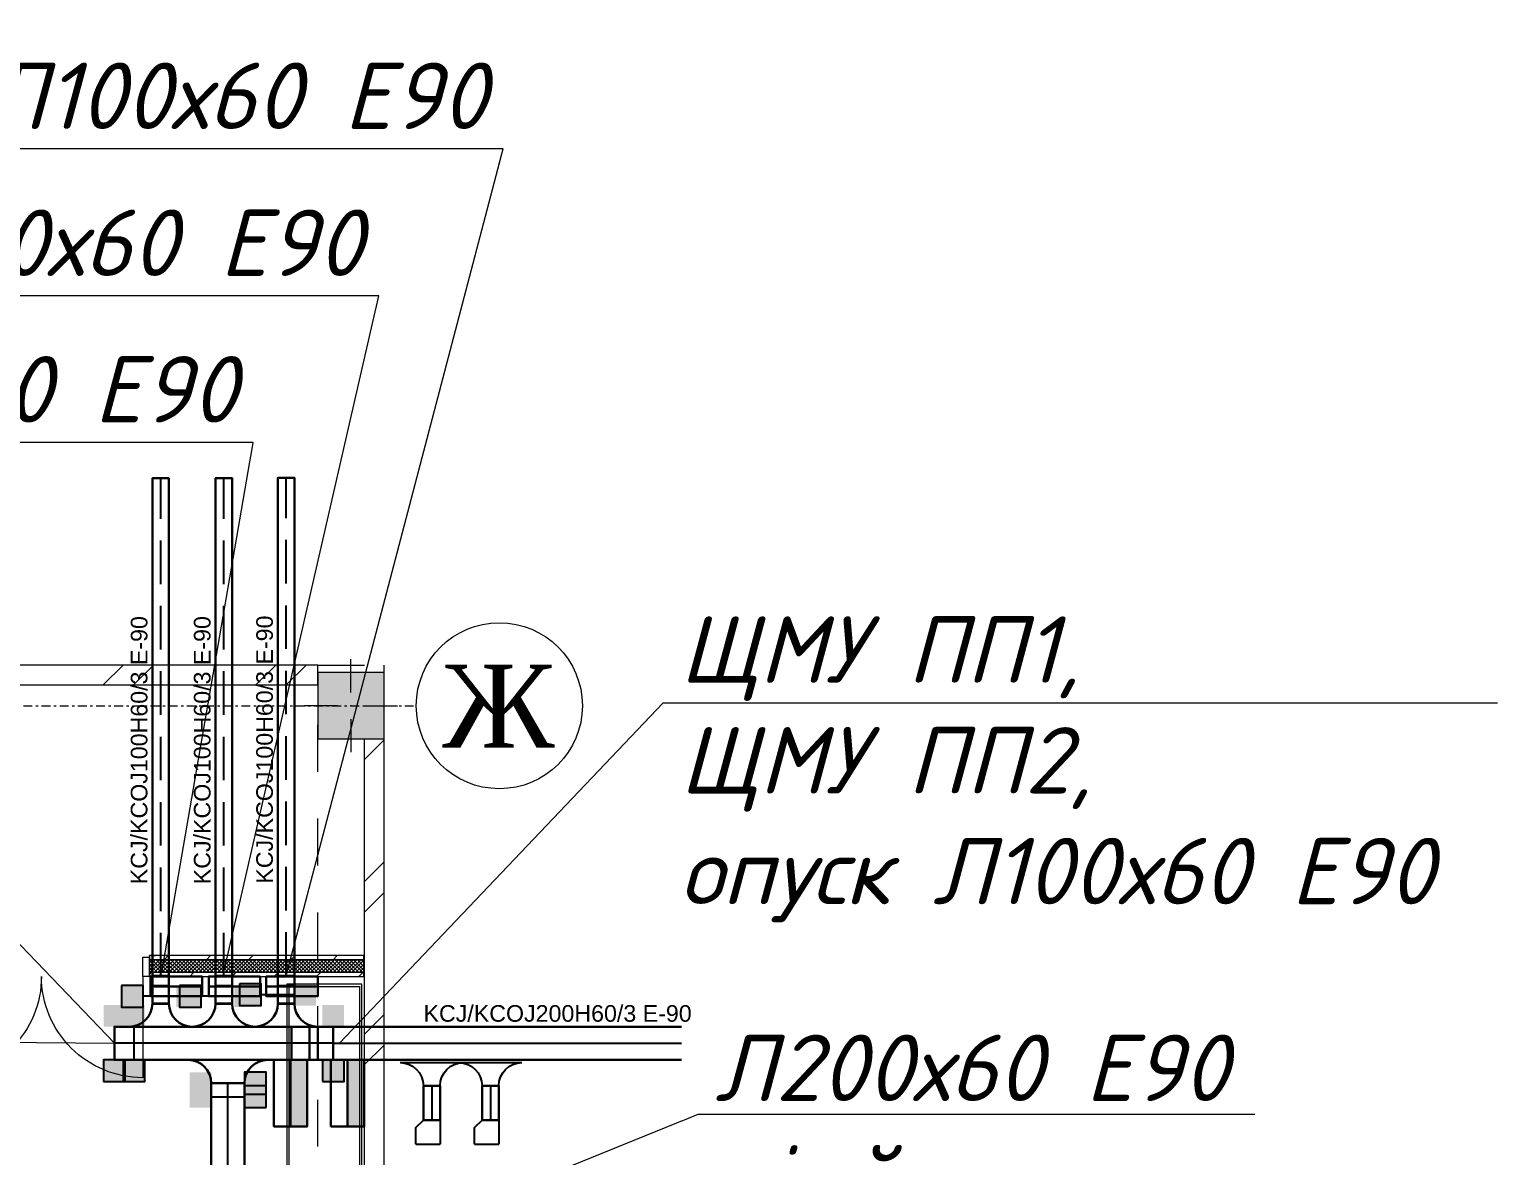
# Model space of a CAD drawing. Extents: x 221643 to 289394, y 86804 to 109436.
# Drawn here: x 258370 to 259254, y 105357 to 106035 of the extents above; entities that cross this region are included whole.
import ezdxf
from ezdxf import colors
from ezdxf.entities.mleader import LeaderData, LeaderLine
from ezdxf.math import Vec2, Vec3

# ---------------------------------------------------------------- set-up
doc = ezdxf.new("R2010")
doc.units = 0
for name, pattern in [('DASHED2', [0.375, 0.25, -0.125]), ('Штриховая', [564.444447, 282.222223, -282.222223]), ('Штрихштриховая', [1093.611073, 529.166651, -211.666656, 141.111112, -211.666656])]:
    doc.linetypes.add(name, pattern=pattern)
for name, color, linetype in [('!ПС_кабель', 1, 'Continuous'), ('BAKS_opis', 7, 'Continuous'), ('АР-Осі', 7, 'Continuous'), ('колоны', 7, 'Continuous'), ('перегородки', 7, 'Continuous')]:
    doc.layers.add(name, color=color, linetype=linetype)
for name, color, linetype, lineweight in [('E_Лотки_аварійні', 1, 'Continuous', 30), ('E_Позначення', 7, 'Continuous', 15), ('E_Розп. мережі', 5, 'Continuous', 30)]:
    doc.layers.add(name, color=color, linetype=linetype, lineweight=lineweight)
doc.layers.add('E_Лотки_опори_опуски', color=2, linetype='Continuous', plot=False)
doc.styles.add('ROMANS', font='ROMANS')
doc.styles.get("Standard").update_dxf_attribs({"font": 'arial.ttf'})
doc.styles.add('ГОСТ 2.304', font='isocpeui.ttf')
doc.styles.add('розмеры', font='times.ttf', dxfattribs={"height": 250})

# ---------------------------------------------------------------- blocks, each defined once
blk = doc.blocks.new('+9450')
at = {"layer": 'колоны', "linetype": 'Continuous', "lineweight": 0}
blk.add_hatch(color=7, dxfattribs=at).paths.add_polyline_path([(6700, 8300), (7100, 8300), (7100, 8700), (6700, 8700)])
at = {"color": 253, "linetype": 'Штриховая', "lineweight": 18}
for p, q in [((6700, 200), (6700, 8745)), ((6700, 8745), (7100, 8745)), ((7100, 8700), (7100, 8745))]:
    blk.add_line(p, q, dxfattribs=at)
at = {"color": 7, "linetype": 'Continuous', "lineweight": 20}
for p, q in [((6951.8, 6823.6), (6514, 6823.6)), ((6514, 6823.6), (6514, 3742.2)), ((6527.8, 3758.2), (6527.8, 6808.4)), ((6527.8, 6808.4), (6951.8, 6808.4)), ((6964.9, 6823.6), (6951.8, 6823.6)), ((6951.8, 6808.4), (6951.8, 3758.2)), ((6964.9, 3742.2), (6964.9, 6823.6))]:
    blk.add_line(p, q, dxfattribs=at)
at = {"layer": 'АР-Осі', "color": 7, "linetype": 'Штрихштриховая', "lineweight": 18, "ltscale": 0.1}
blk.add_line((-4039.3, 8500), (7293.7, 8500), dxfattribs=at)
at = {"layer": 'АР-Осі', "color": 7, "linetype": 'Continuous', "lineweight": 18}
blk.add_circle((7793.7, 8500), 500, dxfattribs=at)
at = {"layer": 'колоны', "color": 7, "linetype": 'Continuous', "lineweight": 18}
for p, q in [((6900, 8580), (6900, 8780)), ((7100, 8700), (6700, 8700)), ((6700, 8700), (6700, 8300)), ((7100, 8300), (7100, 8700)), ((6820, 8500), (6620, 8500)), ((6980, 8500), (7180, 8500)), ((6900, 8420), (6900, 8220)), ((6700, 8300), (7100, 8300))]:
    blk.add_line(p, q, dxfattribs=at)
blk.add_point((6900, 8500), dxfattribs=at)
at = {"layer": 'перегородки', "color": 7, "linetype": 'Continuous', "lineweight": 20}
for p, q in [((6700, 8745), (3386.4, 8745)), ((6700, 8625), (6700, 8745)), ((3386.4, 8625), (6700, 8625)), ((7100, -25), (7100, 8450)), ((6980, 8300), (6980, 200)), ((5686.8, 6994.8), (5723.8, 6994.8)), ((5686.8, 6984.8), (5686.8, 6994.8)), ((6978.3, 6994.8), (5686.8, 6994.8)), ((5686.8, 6984.8), (5686.8, 6994.8)), ((5686.8, 6984.8), (5686.8, 6994.8)), ((5686.8, 6994.8), (5723.8, 6994.8)), ((5686.8, 6994.8), (5723.8, 6994.8)), ((5686.8, 6969.8), (5686.8, 6984.8)), ((5686.8, 6969.8), (5686.8, 6984.8)), ((5686.8, 6969.8), (5686.8, 6984.8)), ((6978.3, 6869.8), (6978.3, 6994.8)), ((5686.8, 6894.8), (5686.8, 6969.8)), ((5686.8, 6894.8), (5686.8, 6969.8)), ((5686.8, 6894.8), (5686.8, 6969.8)), ((5646.8, 6869.8), (5646.8, 6259.8)), ((5686.8, 6869.8), (5686.8, 6894.8)), ((5686.8, 6869.8), (5686.8, 6894.8)), ((5686.8, 6869.8), (5686.8, 6894.8)), ((5686.8, 6869.8), (5723.8, 6869.8)), ((5686.8, 6869.8), (6978.3, 6869.8)), ((5686.8, 6869.8), (5723.8, 6869.8)), ((5686.8, 6869.8), (5723.8, 6869.8))]:
    blk.add_line(p, q, dxfattribs=at)
at = {"layer": 'перегородки', "color": 7, "linetype": 'Continuous', "lineweight": 18}
for p, q in [((5407.8, 8625), (5527.8, 8745)), ((5591.7, 8625), (5711.7, 8745)), ((6327.1, 8625), (6447.1, 8745)), ((6510.9, 8625), (6630.9, 8745)), ((6980, 8174.8), (7100, 8294.8)), ((6980, 7439.5), (7100, 7559.5)), ((6980, 7255.6), (7100, 7375.6)), ((5646.8, 6869.8), (5646.8, 6984.8)), ((5646.8, 6984.8), (5686.8, 6984.8)), ((5686.8, 6984.8), (5686.8, 6869.8)), ((5775, 6969.8), (5800, 6994.8)), ((6029.5, 6969.8), (6054.5, 6994.8)), ((6284.1, 6969.8), (6309.1, 6994.8)), ((6538.6, 6969.8), (6563.6, 6994.8)), ((6793.2, 6969.8), (6818.2, 6994.8)), ((5686.8, 6954.8), (5701.8, 6969.8)), ((5686.8, 6932.4), (5724.2, 6969.8)), ((5686.8, 6909.9), (5746.7, 6969.8)), ((6978.3, 6969.8), (5686.8, 6969.8)), ((5756.7, 6894.8), (5686.8, 6964.7)), ((5734.2, 6894.8), (5686.8, 6942.3)), ((5711.8, 6894.8), (5686.8, 6919.8)), ((5689.3, 6894.8), (5686.8, 6897.4)), ((5694.1, 6894.8), (5769.1, 6969.8)), ((5779.2, 6894.8), (5704.2, 6969.8)), ((5716.6, 6894.8), (5791.6, 6969.8)), ((5801.6, 6894.8), (5726.6, 6969.8)), ((5739, 6894.8), (5814, 6969.8)), ((5824.1, 6894.8), (5749.1, 6969.8)), ((5761.5, 6894.8), (5836.5, 6969.8)), ((5846.5, 6894.8), (5771.5, 6969.8)), ((5783.9, 6894.8), (5858.9, 6969.8)), ((5869, 6894.8), (5794, 6969.8)), ((5806.4, 6894.8), (5881.4, 6969.8)), ((5891.4, 6894.8), (5816.4, 6969.8)), ((5828.9, 6894.8), (5903.9, 6969.8)), ((5913.9, 6894.8), (5838.9, 6969.8)), ((5851.3, 6894.8), (5926.3, 6969.8)), ((5936.3, 6894.8), (5861.3, 6969.8)), ((5873.8, 6894.8), (5948.8, 6969.8)), ((5958.8, 6894.8), (5883.8, 6969.8)), ((5896.2, 6894.8), (5971.2, 6969.8)), ((5981.2, 6894.8), (5906.2, 6969.8)), ((5918.7, 6894.8), (5993.7, 6969.8)), ((6003.7, 6894.8), (5928.7, 6969.8)), ((5941.1, 6894.8), (6016.1, 6969.8)), ((6026.1, 6894.8), (5951.1, 6969.8)), ((5963.6, 6894.8), (6038.6, 6969.8)), ((6048.6, 6894.8), (5973.6, 6969.8)), ((5986, 6894.8), (6061, 6969.8)), ((6071, 6894.8), (5996, 6969.8)), ((6008.5, 6894.8), (6083.5, 6969.8)), ((6093.5, 6894.8), (6018.5, 6969.8)), ((6030.9, 6894.8), (6105.9, 6969.8)), ((6115.9, 6894.8), (6040.9, 6969.8)), ((6053.4, 6894.8), (6128.4, 6969.8)), ((6138.4, 6894.8), (6063.4, 6969.8)), ((6075.8, 6894.8), (6150.8, 6969.8)), ((6160.8, 6894.8), (6085.8, 6969.8)), ((6098.3, 6894.8), (6173.3, 6969.8)), ((6183.3, 6894.8), (6108.3, 6969.8)), ((6120.7, 6894.8), (6195.7, 6969.8)), ((6205.7, 6894.8), (6130.7, 6969.8)), ((6143.2, 6894.8), (6218.2, 6969.8)), ((6228.2, 6894.8), (6153.2, 6969.8)), ((6165.6, 6894.8), (6240.6, 6969.8)), ((6250.6, 6894.8), (6175.6, 6969.8)), ((6188.1, 6894.8), (6263.1, 6969.8)), ((6273.1, 6894.8), (6198.1, 6969.8)), ((6210.5, 6894.8), (6285.5, 6969.8)), ((6295.5, 6894.8), (6220.5, 6969.8)), ((6233, 6894.8), (6308, 6969.8)), ((6318, 6894.8), (6243, 6969.8)), ((6255.4, 6894.8), (6330.4, 6969.8)), ((6340.4, 6894.8), (6265.4, 6969.8)), ((6277.9, 6894.8), (6352.9, 6969.8)), ((6362.9, 6894.8), (6287.9, 6969.8)), ((6300.3, 6894.8), (6375.3, 6969.8)), ((6385.3, 6894.8), (6310.3, 6969.8)), ((6322.8, 6894.8), (6397.8, 6969.8)), ((6407.8, 6894.8), (6332.8, 6969.8)), ((6345.2, 6894.8), (6420.2, 6969.8)), ((6430.2, 6894.8), (6355.2, 6969.8)), ((6367.7, 6894.8), (6442.7, 6969.8)), ((6452.7, 6894.8), (6377.7, 6969.8)), ((6390.1, 6894.8), (6465.1, 6969.8)), ((6475.1, 6894.8), (6400.1, 6969.8)), ((6412.6, 6894.8), (6487.6, 6969.8)), ((6497.6, 6894.8), (6422.6, 6969.8)), ((6435, 6894.8), (6510, 6969.8)), ((6520, 6894.8), (6445, 6969.8)), ((6457.5, 6894.8), (6532.5, 6969.8)), ((6542.5, 6894.8), (6467.5, 6969.8)), ((6479.9, 6894.8), (6554.9, 6969.8)), ((6564.9, 6894.8), (6489.9, 6969.8)), ((6502.4, 6894.8), (6577.4, 6969.8)), ((6587.4, 6894.8), (6512.4, 6969.8)), ((6524.8, 6894.8), (6599.8, 6969.8)), ((6609.8, 6894.8), (6534.8, 6969.8)), ((6547.3, 6894.8), (6622.3, 6969.8)), ((6632.3, 6894.8), (6557.3, 6969.8)), ((6569.7, 6894.8), (6644.7, 6969.8)), ((6654.7, 6894.8), (6579.7, 6969.8)), ((6592.2, 6894.8), (6667.2, 6969.8)), ((6677.2, 6894.8), (6602.2, 6969.8)), ((6614.6, 6894.8), (6689.6, 6969.8)), ((6699.6, 6894.8), (6624.6, 6969.8)), ((6637.1, 6894.8), (6712.1, 6969.8)), ((6722.1, 6894.8), (6647.1, 6969.8)), ((6659.5, 6894.8), (6734.5, 6969.8)), ((6744.5, 6894.8), (6669.5, 6969.8)), ((6682, 6894.8), (6757, 6969.8)), ((6767, 6894.8), (6692, 6969.8)), ((6704.4, 6894.8), (6779.4, 6969.8)), ((6789.4, 6894.8), (6714.4, 6969.8)), ((6726.9, 6894.8), (6801.9, 6969.8)), ((6811.9, 6894.8), (6736.9, 6969.8)), ((6749.3, 6894.8), (6824.3, 6969.8)), ((6834.3, 6894.8), (6759.3, 6969.8)), ((6771.8, 6894.8), (6846.8, 6969.8)), ((6856.8, 6894.8), (6781.8, 6969.8)), ((6794.2, 6894.8), (6869.2, 6969.8)), ((6879.2, 6894.8), (6804.2, 6969.8)), ((6816.7, 6894.8), (6891.7, 6969.8)), ((6901.7, 6894.8), (6826.7, 6969.8)), ((6839.1, 6894.8), (6914.1, 6969.8)), ((6924.1, 6894.8), (6849.1, 6969.8)), ((6861.6, 6894.8), (6936.6, 6969.8)), ((6946.6, 6894.8), (6871.6, 6969.8)), ((6884, 6894.8), (6959, 6969.8)), ((6969, 6894.8), (6894, 6969.8)), ((6906.5, 6894.8), (6978.3, 6966.7)), ((6978.3, 6908), (6916.5, 6969.8)), ((6928.9, 6894.8), (6978.3, 6944.2)), ((6978.3, 6930.4), (6938.9, 6969.8)), ((6951.4, 6894.8), (6978.3, 6921.8)), ((6978.3, 6952.9), (6961.4, 6969.8)), ((6973.8, 6894.8), (6978.3, 6899.3)), ((5686.8, 6869.8), (5646.8, 6869.8)), ((5686.8, 6881.7), (5700, 6894.8)), ((5686.8, 6894.8), (6978.3, 6894.8)), ((5929.5, 6869.8), (5954.5, 6894.8)), ((6184.1, 6869.8), (6209.1, 6894.8)), ((6438.6, 6869.8), (6463.6, 6894.8)), ((6693.2, 6869.8), (6718.2, 6894.8)), ((6947.8, 6869.8), (6972.8, 6894.8)), ((6980, 6520.2), (7100, 6640.2)), ((6980, 6336.4), (7100, 6456.4))]:
    blk.add_line(p, q, dxfattribs=at)
at = {"layer": 'перегородки', "color": 7, "linetype": 'Continuous', "lineweight": 20, "extrusion": (0, 0, -1)}
for centre, major_axis in [((4426.8, 6869.8), (-431.3, 431.3)), ((5646.8, 6869.8), (431.3, 431.3))]:
    blk.add_ellipse(centre, major_axis=major_axis, ratio=1, start_param=2.356194, end_param=3.926991, dxfattribs=at)
at = {"layer": 'АР-Осі', "color": 7, "style": 'розмеры'}
blk.add_text('Ж', height=500, dxfattribs=at).set_placement((7450.1, 8247.1))
blk = doc.blocks.new('A$C4863500E')
at = {"linetype": 'Continuous'}
for p, q in [((380, 140), (0, 140)), ((240, 0), (140, 0))]:
    blk.add_line(p, q, dxfattribs=at)
for centre, start, end in [((0, 0), 0, 90), ((380, 0), 90, 180)]:
    blk.add_arc(centre, 140, start, end, dxfattribs=at)
blk = doc.blocks.new('TKD___100')
at = {"xscale": 0.1, "yscale": 0.1, "zscale": 0.1}
blk.add_blockref('A$C4863500E', (-19, -14), dxfattribs=at)
at = {"style": 'ROMANS', "flags": 9}
for tag, p in [('SYMBOL', (4.95, 15.01)), ('TYP', (4.95, 14.03)), ('ATT_1', (4.95, 13.37)), ('ATT_2', (4.95, 13.02)), ('ATT_3', (4.95, 12.67)), ('ATT_4', (4.95, 12.31)), ('ATT_5', (4.95, 11.94)), ('AN', (4.95, 10.64)), ('ID', (4.95, 14.67)), ('NAME', (4.95, 14.36)), ('LENGTH', (4.95, 13.71)), ('LUSTRO', (4.95, 11.58)), ('P1', (4.95, 11.23)), ('P2', (4.95, 10.94))]:
    blk.add_attdef(tag, p, '', height=0.3, dxfattribs=at)
blk = doc.blocks.new('A$C29AD5F3A')
at = {"linetype": 'Continuous'}
for p, q in [((0, 168), (100, 168)), ((0, 108), (0, 168)), ((100, 108), (0, 108)), ((0, 108), (0, 0)), ((100, 168), (100, 108)), ((100, 0), (100, 108)), ((0, 0), (100, 0))]:
    blk.add_line(p, q, dxfattribs=at)
blk = doc.blocks.new('LU___100H60')
at = {"xscale": 0.1, "yscale": 0.1, "zscale": 0.1}
blk.add_blockref('A$C29AD5F3A', (-5, 0), dxfattribs=at)
at = {"style": 'ROMANS', "flags": 9}
for tag, p in [('SYMBOL', (4.95, 15.01)), ('TYP', (4.95, 14.03)), ('ATT_1', (4.95, 13.37)), ('ATT_2', (4.95, 13.02)), ('ATT_3', (4.95, 12.67)), ('ATT_4', (4.95, 12.31)), ('ATT_5', (4.95, 11.94)), ('AN', (4.95, 10.64)), ('ID', (4.95, 14.67)), ('NAME', (4.95, 14.36)), ('LENGTH', (4.95, 13.71)), ('LUSTRO', (4.95, 11.58)), ('P1', (4.95, 11.23)), ('P2', (4.95, 10.94))]:
    blk.add_attdef(tag, p, '', height=0.3, dxfattribs=at)
blk = doc.blocks.new('BAKS_569')
at = {"layer": 'BAKS_opis', "linetype": 'DASHED2', "ltscale": 105}
blk.add_line((0, 0), (0, -300), dxfattribs=at)
at = {"layer": 'E_Лотки_опори_опуски'}
for points in [[(-5, 0), (-5, -300), (5, -300), (5, 0)], [(-5, 0), (-5, -300), (-5, -300), (-5, 0)], [(5, 0), (5, -300), (-5, -300), (-5, 0)], [(5, 0), (5, -300), (5, -300), (5, 0)]]:
    blk.add_3dface(points, dxfattribs=at)
at = {"flags": 1}
for tag, p in [('LENGTH', (0, 0)), ('ID', (5, 0)), ('ATT_2', (0, -300)), ('ATT_3', (0, -300)), ('ATT_1', (0, -300)), ('ATT_4', (0, -300)), ('ATT_5', (0, -300)), ('AN', (0, -300)), ('TYP', (0, -300)), ('P2X', (0, -300)), ('P2Y', (0, -300)), ('LUSTRO', (0, -300)), ('NAME', (0, -300)), ('P1X', (0, -300)), ('P1Y', (0, -300))]:
    blk.add_attdef(tag, p, '', height=2.5, dxfattribs=at)
at = {"layer": 'BAKS_opis'}
blk.add_attdef('SYMBOL', (8, -55.5), '', height=10, rotation=270, dxfattribs=at)
blk = doc.blocks.new('A$C7D2B75C9')
at = {"linetype": 'Continuous'}
for p, q in [((480, 140), (0, 140)), ((340, 0), (140, 0))]:
    blk.add_line(p, q, dxfattribs=at)
for centre, start, end in [((0, 0), 0, 90), ((480, 0), 90, 180)]:
    blk.add_arc(centre, 140, start, end, dxfattribs=at)
blk = doc.blocks.new('TKD___200')
at = {"xscale": 0.1, "yscale": 0.1, "zscale": 0.1}
blk.add_blockref('A$C7D2B75C9', (-24, -14), dxfattribs=at)
at = {"style": 'ROMANS', "flags": 9}
for tag, p in [('SYMBOL', (4.95, 15.01)), ('TYP', (4.95, 14.03)), ('ATT_1', (4.95, 13.37)), ('ATT_2', (4.95, 13.02)), ('ATT_3', (4.95, 12.67)), ('ATT_4', (4.95, 12.31)), ('ATT_5', (4.95, 11.94)), ('AN', (4.95, 10.64)), ('ID', (4.95, 14.67)), ('NAME', (4.95, 14.36)), ('LENGTH', (4.95, 13.71)), ('LUSTRO', (4.95, 11.58)), ('P1', (4.95, 11.23)), ('P2', (4.95, 10.94))]:
    blk.add_attdef(tag, p, '', height=0.3, dxfattribs=at)
blk = doc.blocks.new('A$C4F7C31BE')
at = {"linetype": 'Continuous'}
for p, q in [((0, 158), (200, 158)), ((0, 108), (0, 158)), ((200, 108), (0, 108)), ((0, 108), (0, 0)), ((200, 158), (200, 108)), ((200, 0), (200, 108)), ((0, 0), (200, 0))]:
    blk.add_line(p, q, dxfattribs=at)
blk = doc.blocks.new('LU___200H50')
at = {"xscale": 0.1, "yscale": 0.1, "zscale": 0.1}
blk.add_blockref('A$C4F7C31BE', (-10, 0), dxfattribs=at)
at = {"style": 'ROMANS', "flags": 9}
for tag, p in [('SYMBOL', (4.95, 15.01)), ('TYP', (4.95, 14.03)), ('ATT_1', (4.95, 13.37)), ('ATT_2', (4.95, 13.02)), ('ATT_3', (4.95, 12.67)), ('ATT_4', (4.95, 12.31)), ('ATT_5', (4.95, 11.94)), ('AN', (4.95, 10.64)), ('ID', (4.95, 14.67)), ('NAME', (4.95, 14.36)), ('LENGTH', (4.95, 13.71)), ('LUSTRO', (4.95, 11.58)), ('P1', (4.95, 11.23)), ('P2', (4.95, 10.94))]:
    blk.add_attdef(tag, p, '', height=0.3, dxfattribs=at)
blk = doc.blocks.new('BAKS_1870')
at = {"layer": 'BAKS_opis', "color": 105, "linetype": 'DASHED2'}
blk.add_line((0, 0), (-131.78, 0), dxfattribs=at)
at = {"layer": 'E_Лотки_аварійні'}
for points in [[(0, 10), (-131.78, 10), (-131.78, -10), (0, -10)], [(0, 10), (-131.78, 10), (-131.78, 10), (0, 10)], [(0, -10), (-131.78, -10), (-131.78, 10), (0, 10)], [(0, -10), (-131.78, -10), (-131.78, -10), (0, -10)]]:
    blk.add_3dface(points, dxfattribs=at)
at = {"flags": 1}
for tag, p in [('ATT_2', (-131.78, 0)), ('ATT_3', (-131.78, 0)), ('ATT_1', (-131.78, 0)), ('ATT_4', (-131.78, 0)), ('ATT_5', (-131.78, 0)), ('AN', (-131.78, 0)), ('TYP', (-131.78, 0)), ('P2X', (-131.78, 0)), ('P2Y', (-131.78, 0)), ('LUSTRO', (-131.78, 0)), ('NAME', (-131.78, 0)), ('P1X', (-131.78, 0)), ('P1Y', (-131.78, 0)), ('LENGTH', (0, 0)), ('ID', (0, -10))]:
    blk.add_attdef(tag, p, '', height=2.5, dxfattribs=at)
at = {"layer": 'BAKS_opis', "flags": 1}
blk.add_attdef('SYMBOL', (-65.89, 13), '', height=10, rotation=0.00001, dxfattribs=at)
blk = doc.blocks.new('BAKS_1872')
at = {"layer": 'BAKS_opis', "linetype": 'DASHED2', "ltscale": 105}
blk.add_line((0, 0), (20.63, 0), dxfattribs=at)
at = {"layer": 'E_Лотки_опори_опуски'}
for points in [[(0, -5), (20.63, -5), (20.63, 5), (0, 5)], [(0, 5), (20.63, 5), (20.63, -5), (0, -5)], [(0, 5), (20.63, 5), (20.63, 5), (0, 5)], [(0, -5), (20.63, -5), (20.63, -5), (0, -5)]]:
    blk.add_3dface(points, dxfattribs=at)
at = {"flags": 1}
for tag, p in [('LENGTH', (0, 0)), ('ID', (0, 5)), ('ATT_2', (20.63, 0)), ('ATT_3', (20.63, 0)), ('ATT_1', (20.63, 0)), ('ATT_4', (20.63, 0)), ('ATT_5', (20.63, 0)), ('AN', (20.63, 0)), ('TYP', (20.63, 0)), ('P2X', (20.63, 0)), ('P2Y', (20.63, 0)), ('LUSTRO', (20.63, 0)), ('NAME', (20.63, 0)), ('P1X', (20.63, 0)), ('P1Y', (20.63, 0))]:
    blk.add_attdef(tag, p, '', height=2.5, dxfattribs=at)
at = {"layer": 'BAKS_opis', "flags": 1}
blk.add_attdef('SYMBOL', (10.31, 8), '', height=10, dxfattribs=at)
blk = doc.blocks.new('BAKS_1873')
at = {"layer": 'BAKS_opis', "color": 105, "linetype": 'DASHED2'}
blk.add_line((0, 0), (0, 297.65), dxfattribs=at)
at = {"layer": 'E_Лотки_опори_опуски'}
for points in [[(10, 0), (10, 297.65), (-10, 297.65), (-10, 0)], [(-10, 0), (-10, 297.65), (10, 297.65), (10, 0)], [(-10, 0), (-10, 297.65), (-10, 297.65), (-10, 0)], [(10, 0), (10, 297.65), (10, 297.65), (10, 0)]]:
    blk.add_3dface(points, dxfattribs=at)
at = {"flags": 1}
for tag, p in [('ATT_2', (0, 297.65)), ('ATT_3', (0, 297.65)), ('ATT_1', (0, 297.65)), ('ATT_4', (0, 297.65)), ('ATT_5', (0, 297.65)), ('AN', (0, 297.65)), ('TYP', (0, 297.65)), ('P2X', (0, 297.65)), ('P2Y', (0, 297.65)), ('LUSTRO', (0, 297.65)), ('NAME', (0, 297.65)), ('P1X', (0, 297.65)), ('P1Y', (0, 297.65)), ('ID', (-10, 0)), ('LENGTH', (0, 0))]:
    blk.add_attdef(tag, p, '', height=2.5, dxfattribs=at)
at = {"layer": 'BAKS_opis'}
blk.add_attdef('SYMBOL', (-13, 54.32), '', height=10, rotation=90, dxfattribs=at)
blk = doc.blocks.new('A$C7FF703E6')
at = {"linetype": 'Continuous'}
for p, q in [((0, 145), (100, 145)), ((0, 145), (0, 0)), ((100, 145), (145, 100)), ((145, 100), (145, 0)), ((145, 0), (0, 0))]:
    blk.add_line(p, q, dxfattribs=at)
blk = doc.blocks.new('KK___100')
at = {"xscale": 0.1, "yscale": 0.1, "zscale": 0.1, "rotation": 270}
blk.add_blockref('A$C7FF703E6', (-5, 14.5), dxfattribs=at)
at = {"style": 'ROMANS', "flags": 9}
for tag, p in [('SYMBOL', (-1386.75, 2120.91)), ('NAME', (-1386.1, 2120.91)), ('LENGTH', (-1385.44, 2120.91)), ('ATT_1', (-1385.11, 2120.91)), ('ATT_2', (-1384.76, 2120.91)), ('ATT_3', (-1384.4, 2120.91)), ('ATT_4', (-1384.05, 2120.91)), ('ATT_5', (-1383.68, 2120.91)), ('LUSTRO', (-1383.31, 2120.91)), ('ID', (-1386.41, 2120.91)), ('TYP', (-1385.77, 2120.91)), ('P1', (-1382.96, 2120.91)), ('P2', (-1382.68, 2120.91)), ('AN', (-1382.37, 2120.91))]:
    blk.add_attdef(tag, p, '', height=0.3, rotation=90, dxfattribs=at)
blk = doc.blocks.new('BAKS_1876')
at = {"layer": 'BAKS_opis', "color": 105, "linetype": 'DASHED2'}
blk.add_line((0, 0), (0, 128.2), dxfattribs=at)
at = {"layer": 'E_Лотки_аварійні'}
for points in [[(10, 0), (10, 128.2), (-10, 128.2), (-10, 0)], [(-10, 0), (-10, 128.2), (10, 128.2), (10, 0)], [(-10, 0), (-10, 128.2), (-10, 128.2), (-10, 0)], [(10, 0), (10, 128.2), (10, 128.2), (10, 0)]]:
    blk.add_3dface(points, dxfattribs=at)
at = {"flags": 1}
for tag, p in [('ATT_2', (0, 128.2)), ('ATT_3', (0, 128.2)), ('ATT_1', (0, 128.2)), ('ATT_4', (0, 128.2)), ('ATT_5', (0, 128.2)), ('AN', (0, 128.2)), ('TYP', (0, 128.2)), ('P2X', (0, 128.2)), ('P2Y', (0, 128.2)), ('LUSTRO', (0, 128.2)), ('NAME', (0, 128.2)), ('P1X', (0, 128.2)), ('P1Y', (0, 128.2)), ('ID', (-10, 0)), ('LENGTH', (0, 0))]:
    blk.add_attdef(tag, p, '', height=2.5, dxfattribs=at)
at = {"layer": 'BAKS_opis', "flags": 1}
blk.add_attdef('SYMBOL', (-13, 64.1), '', height=10, rotation=90, dxfattribs=at)
blk = doc.blocks.new('podpora_200')
for points in [[(-6.53, 10), (0, 10), (6.53, 10), (6.53, 23.06), (-6.53, 23.06)], [(-6.53, -23.06), (6.53, -23.06), (6.53, -10), (-6.53, -10)]]:
    blk.add_hatch(color=256).paths.add_polyline_path(points)
blk.add_line((0, 10), (0, -10))
blk.add_lwpolyline([(-6.53, -23.06), (6.53, -23.06), (6.53, -10), (-6.53, -10)], close=True)
at = {"style": 'ROMANS', "flags": 9}
for tag, p in [('ELEM', (3.29, 10.49)), ('SYMBOL', (3.32, 14.86)), ('TYP', (3.32, 13.88)), ('ATT_1', (3.32, 13.22)), ('ATT_2', (3.32, 12.87)), ('ATT_3', (3.32, 12.52)), ('ATT_4', (3.32, 12.16)), ('ATT_5', (3.32, 11.79)), ('AN', (3.32, 10.83)), ('ID', (3.32, 14.52)), ('NAME', (3.32, 14.21)), ('LENGTH', (3.32, 13.56)), ('P1', (3.32, 11.42)), ('P2', (3.32, 11.14))]:
    blk.add_attdef(tag, p, '', height=0.3, dxfattribs=at)
blk = doc.blocks.new('_None')

msp = doc.modelspace()

# ---------------------------------------------------------------- hatches: boundary and pattern name
at = {"layer": '!ПС_кабель', "ltscale": 0.001, "true_color": 0xf27172}
h = msp.add_hatch(color=11, dxfattribs=at)
h.dxf.hatch_style = 1
h.paths.add_polyline_path([(258527.2189, 105374.2392), (258537.2189, 105374.2392), (258537.2189, 105414.2392), (258527.2189, 105414.2392)])
h = msp.add_hatch(color=11, dxfattribs=at)
h.dxf.hatch_style = 1
h.paths.add_polyline_path([(258561.5494, 105374.2392), (258571.5494, 105374.2392), (258571.5494, 105414.2392), (258561.5494, 105414.2392)])

# ---------------------------------------------------------------- linework, layer by layer
at = {"layer": '!ПС_кабель', "color": 1, "lineweight": 30, "ltscale": 0.001}
for p, q in [((258442.8888, 105458.5471), (258473.8888, 105458.5471)), ((258477.9072, 105458.5471), (258508.9072, 105458.5471)), ((258512.5494, 105458.5471), (258543.5494, 105458.5471))]:
    msp.add_line(p, q, dxfattribs=at)
at = {"layer": '!ПС_кабель', "color": 11, "lineweight": 30, "ltscale": 0.001, "true_color": 0xf27172}
for p, q in [((258527.2189, 105374.2392), (258527.2189, 105414.2392)), ((258561.5494, 105374.2392), (258561.5494, 105414.2392))]:
    msp.add_line(p, q, dxfattribs=at)
at = {"layer": '!ПС_кабель', "color": 1, "lineweight": 30, "ltscale": 0.001}
for points in [[(258473.8888, 105464.5471), (258473.8888, 105452.5471), (258442.8888, 105452.5471), (258442.8888, 105464.5471)], [(258508.9072, 105464.5471), (258508.9072, 105452.5471), (258477.9072, 105452.5471), (258477.9072, 105464.5471)], [(258543.5494, 105464.5471), (258543.5494, 105452.5471), (258512.5494, 105452.5471), (258512.5494, 105464.5471)]]:
    msp.add_lwpolyline(points, close=True, dxfattribs=at)
at = {"layer": '!ПС_кабель', "color": 11, "lineweight": 30, "ltscale": 0.001, "true_color": 0xf27172}
for points in [[(258517.2189, 105414.2392), (258517.2189, 105374.2392), (258537.2189, 105374.2392), (258537.2189, 105414.2392)], [(258551.5494, 105414.2392), (258551.5494, 105374.2392), (258571.5494, 105374.2392), (258571.5494, 105414.2392)]]:
    msp.add_lwpolyline(points, close=True, dxfattribs=at)

# ---------------------------------------------------------------- block references
at = {"layer": 'E_Лотки_аварійні', "xscale": -1}
for name, p in [('LU___100H60', (258449.0097, 105448.0877)), ('LU___100H60', (258487.0097, 105448.0877)), ('LU___100H60', (258524.5494, 105448.0953)), ('TKD___200', (258489.4646, 105414.2392))]:
    msp.add_blockref(name, p, dxfattribs=at)
at = {"layer": 'E_Лотки_аварійні', "rotation": 180}
for p in [(258449.0097, 105434.2316), (258487.0097, 105434.2316), (258524.5494, 105434.2392)]:
    msp.add_blockref('TKD___100', p, dxfattribs=at)
at = {"layer": 'E_Лотки_аварійні'}
for name, p in [('BAKS_1870', (258552.9285, 105424.2392)), ('BAKS_1876', (258489.4646, 105272.0438))]:
    msp.add_blockref(name, p, dxfattribs=at)
at = {"layer": 'E_Лотки_аварійні', "xscale": -1, "rotation": 270}
msp.add_blockref('LU___200H50', (258527.7494, 105424.2392), dxfattribs=at)
at = {"layer": 'E_Лотки_опори_опуски'}
for name, p, rotation, values in [('BAKS_569', (258449.0097, 105464.5471), 179.9999997486326, {'SYMBOL': 'KCJ/KCOJ100H60/3 E-90'}), ('BAKS_569', (258487.0097, 105464.5471), 179.9999997486326, {'SYMBOL': 'KCJ/KCOJ100H60/3 E-90'}), ('BAKS_569', (258524.5494, 105464.8953), 179.9999997486326, {'SYMBOL': 'KCJ/KCOJ100H60/3 E-90'}), ('BAKS_1873', (258552.9285, 105424.2392), 270, {'SYMBOL': 'KCJ/KCOJ200H60/3 E-90'})]:
    msp.add_blockref(name, p, dxfattribs=dict(at, rotation=rotation)).add_auto_attribs(values)
for name, p, rotation in [('podpora_200', (258448.3888, 105452.5471), 270), ('podpora_200', (258483.4072, 105452.5471), 270), ('podpora_200', (258519.5494, 105453.4953), 270), ('podpora_200', (258489.4646, 105400.2392), 90), ('podpora_200', (258489.4646, 105392.0438), 90), ('BAKS_1872', (258612.2286, 105398.6489), 270), ('BAKS_1872', (258647.5546, 105398.6489), 270), ('KK___100', (258612.2286, 105378.0235), 180), ('KK___100', (258647.5546, 105378.0235), 180)]:
    msp.add_blockref(name, p, dxfattribs=dict(at, rotation=rotation))
for p in [(258421.1532, 105424.2392), (258432.9285, 105424.2392), (258552.9285, 105424.2392)]:
    msp.add_blockref('podpora_200', p, dxfattribs=at)
at = {"layer": 'E_Лотки_опори_опуски', "xscale": -1}
for p in [(258612.2286, 105412.6489), (258647.5546, 105412.6489)]:
    msp.add_blockref('TKD___100', p, dxfattribs=at)
at = {"layer": 'E_Розп. мережі', "xscale": 0.1, "yscale": 0.1, "zscale": 0.1}
msp.add_blockref('+9450', (257873.5494, 104777.5643), dxfattribs=at)

# ---------------------------------------------------------------- next in the draw order: leaders
at = {"layer": 'E_Позначення'}
ml = msp.add_multileader_mtext('Standard', dxfattribs=at)
ml.set_content('Л1, опуск Л100х60 Е90', color=256, style='ГОСТ 2.304')
ml.set_leader_properties(color=256, linetype='ByLayer', lineweight=-1)
ml.set_arrow_properties(name='NONE')
ml.build(insert=Vec2(0, 0))
ml.multileader.update_dxf_attribs({"has_dogleg": 0, "text_left_attachment_type": 6, "text_right_attachment_type": 6, "dogleg_length": 0, "arrow_head_size": 0.1})
ctx = ml.context
ctx.base_point, ctx.char_height, ctx.arrow_head_size, ctx.landing_gap_size, ctx.plane_origin = Vec3(257893.8893, 105786.1655), 40, 0.1, 10, Vec3(253956.6887, 105140.0134)
ctx.left_attachment, ctx.right_attachment, ctx.text_align_type = 6, 6, 2
notes = []
notes.append((ctx, [(0, (1, 1, 0), (258504.7378, 105786.1655), (-1, 0), 0, [(0, [(258449.6993, 105467.0471)], 0, [])])]))
ctx.mtext.insert, ctx.mtext.alignment, ctx.mtext.flow_direction = Vec3(258494.7378, 105838.1655), 3, 5
ctx.mtext.has_bg_fill, ctx.mtext.bg_color, ctx.mtext.bg_scale_factor, ctx.mtext.bg_transparency, ctx.mtext.use_window_bg_color = 1, -1027028792, 1.5, 0, 1
ml = msp.add_multileader_mtext('Standard', dxfattribs=at)
ml.set_content('ЩМУ ПП1,\\PЩМУ ПП2,\\Pопуск Л100х60 Е90', color=256, style='ГОСТ 2.304')
ml.set_leader_properties(color=256, linetype='ByLayer', lineweight=-1)
ml.set_arrow_properties(name='NONE')
ml.build(insert=Vec2(0, 0))
ml.multileader.update_dxf_attribs({"has_dogleg": 0, "text_left_attachment_type": 6, "text_right_attachment_type": 6, "dogleg_length": 0, "arrow_head_size": 0.1})
ctx = ml.context
ctx.base_point, ctx.char_height, ctx.arrow_head_size, ctx.landing_gap_size, ctx.plane_origin = Vec3(258751.5199, 105629.3653), 40, 0.1, 10, Vec3(254102.3414, 105150.7502)
ctx.left_attachment, ctx.right_attachment = 6, 6
notes.append((ctx, [(1, (1, 1, 0), (258751.5199, 105629.3653), (1, 0), 0, [(0, [(258556.6121, 105424.2392)], 0, [])])]))
ctx.mtext.insert, ctx.mtext.flow_direction = Vec3(258761.5199, 105681.3653), 5
ctx.mtext.has_bg_fill, ctx.mtext.bg_color, ctx.mtext.bg_scale_factor, ctx.mtext.bg_transparency, ctx.mtext.use_window_bg_color = 1, -1027028792, 1.5, 0, 1
for ctx, leaders in notes:
    for number, flags, end, landing, length, lines in leaders:
        leader = LeaderData()
        leader.index, (leader.has_last_leader_line, leader.has_dogleg_vector, leader.attachment_direction) = number, flags
        leader.last_leader_point, leader.dogleg_vector, leader.dogleg_length = Vec3(end), Vec3(landing), length
        for number, points, colour, breaks in lines:
            line = LeaderLine()
            line.index, line.vertices, line.color, line.breaks = number, Vec3.list(points), colors.encode_raw_color(colour), breaks
            leader.lines.append(line)
        ctx.leaders.append(leader)

# ---------------------------------------------------------------- next in the draw order: leaders
ml = msp.add_multileader_mtext('Standard', dxfattribs=at)
ml.set_content('Л2, опуск Л100х60 Е90', color=256, style='ГОСТ 2.304')
ml.set_leader_properties(color=256, linetype='ByLayer', lineweight=-1)
ml.set_arrow_properties(name='NONE')
ml.build(insert=Vec2(0, 0))
ml.multileader.update_dxf_attribs({"has_dogleg": 0, "text_left_attachment_type": 6, "text_right_attachment_type": 6, "dogleg_length": 0, "arrow_head_size": 0.1})
ctx = ml.context
ctx.base_point, ctx.char_height, ctx.arrow_head_size, ctx.landing_gap_size, ctx.plane_origin = Vec3(257961.3, 105874.4156), 40, 0.1, 10, Vec3(254016.6887, 105140.0134)
ctx.left_attachment, ctx.right_attachment, ctx.text_align_type = 6, 6, 2
notes = []
notes.append((ctx, [(0, (1, 1, 0), (258580.4515, 105874.4156), (-1, 0), 0, [(0, [(258487.0097, 105467.0471)], 0, [])])]))
ctx.mtext.insert, ctx.mtext.alignment, ctx.mtext.flow_direction = Vec3(258570.4515, 105926.4156), 3, 5
ctx.mtext.has_bg_fill, ctx.mtext.bg_color, ctx.mtext.bg_scale_factor, ctx.mtext.bg_transparency, ctx.mtext.use_window_bg_color = 1, -1027028792, 1.5, 0, 1
ml = msp.add_multileader_mtext('Standard', dxfattribs=at)
ml.set_content('Л200х60 Е90\\Pпідйом', color=256, style='ГОСТ 2.304')
ml.set_leader_properties(color=256, linetype='ByLayer', lineweight=-1)
ml.set_arrow_properties(name='NONE')
ml.build(insert=Vec2(0, 0))
ml.multileader.update_dxf_attribs({"has_dogleg": 0, "text_left_attachment_type": 6, "text_right_attachment_type": 6, "dogleg_length": 0, "arrow_head_size": 0.1})
ctx = ml.context
ctx.base_point, ctx.char_height, ctx.arrow_head_size, ctx.landing_gap_size, ctx.plane_origin = Vec3(258772.6654, 105381.4866), 40, 0.1, 10, Vec3(254123.487, 104902.8715)
ctx.left_attachment, ctx.right_attachment = 6, 6
notes.append((ctx, [(1, (1, 1, 0), (258772.6654, 105381.4866), (1, 0), 0, [(0, [(258541.6147, 105288.0438)], 0, [])])]))
ctx.mtext.insert, ctx.mtext.flow_direction = Vec3(258782.6654, 105429.4866), 5
ctx.mtext.has_bg_fill, ctx.mtext.bg_color, ctx.mtext.bg_scale_factor, ctx.mtext.bg_transparency, ctx.mtext.use_window_bg_color = 1, -1027028792, 1.5, 0, 1
for ctx, leaders in notes:
    for number, flags, end, landing, length, lines in leaders:
        leader = LeaderData()
        leader.index, (leader.has_last_leader_line, leader.has_dogleg_vector, leader.attachment_direction) = number, flags
        leader.last_leader_point, leader.dogleg_vector, leader.dogleg_length = Vec3(end), Vec3(landing), length
        for number, points, colour, breaks in lines:
            line = LeaderLine()
            line.index, line.vertices, line.color, line.breaks = number, Vec3.list(points), colors.encode_raw_color(colour), breaks
            leader.lines.append(line)
        ctx.leaders.append(leader)

# ---------------------------------------------------------------- next in the draw order: leaders
ml = msp.add_multileader_mtext('Standard', dxfattribs=at)
ml.set_content('Л3, опуск Л100х60 Е90', color=256, style='ГОСТ 2.304')
ml.set_leader_properties(color=256, linetype='ByLayer', lineweight=-1)
ml.set_arrow_properties(name='NONE')
ml.build(insert=Vec2(0, 0))
ml.multileader.update_dxf_attribs({"has_dogleg": 0, "text_left_attachment_type": 6, "text_right_attachment_type": 6, "dogleg_length": 0, "arrow_head_size": 0.1})
ctx = ml.context
ctx.base_point, ctx.char_height, ctx.arrow_head_size, ctx.landing_gap_size, ctx.plane_origin = Vec3(258036.0164, 105962.9223), 40, 0.1, 10, Vec3(254076.6887, 105140.0134)
ctx.left_attachment, ctx.right_attachment, ctx.text_align_type = 6, 6, 2
notes = []
notes.append((ctx, [(0, (1, 1, 0), (258655.1679, 105962.9223), (-1, 0), 0, [(0, [(258524.5494, 105464.8953)], 0, [])])]))
ctx.mtext.insert, ctx.mtext.alignment, ctx.mtext.flow_direction = Vec3(258645.1679, 106014.9223), 3, 5
ctx.mtext.has_bg_fill, ctx.mtext.bg_color, ctx.mtext.bg_scale_factor, ctx.mtext.bg_transparency, ctx.mtext.use_window_bg_color = 1, -1027028792, 1.5, 0, 1
for ctx, leaders in notes:
    for number, flags, end, landing, length, lines in leaders:
        leader = LeaderData()
        leader.index, (leader.has_last_leader_line, leader.has_dogleg_vector, leader.attachment_direction) = number, flags
        leader.last_leader_point, leader.dogleg_vector, leader.dogleg_length = Vec3(end), Vec3(landing), length
        for number, points, colour, breaks in lines:
            line = LeaderLine()
            line.index, line.vertices, line.color, line.breaks = number, Vec3.list(points), colors.encode_raw_color(colour), breaks
            leader.lines.append(line)
        ctx.leaders.append(leader)

# ---------------------------------------------------------------- next in the draw order: leaders
ml = msp.add_multileader_mtext('Standard', dxfattribs=at)
ml.set_content('Л200х60 Е90', color=256, style='ГОСТ 2.304')
ml.set_leader_properties(color=256, linetype='ByLayer', lineweight=-1)
ml.set_arrow_properties(name='NONE')
ml.build(insert=Vec2(0, 0))
ml.multileader.update_dxf_attribs({"has_dogleg": 0, "text_left_attachment_type": 6, "text_right_attachment_type": 6, "dogleg_length": 0, "arrow_head_size": 0.1})
ctx = ml.context
ctx.base_point, ctx.char_height, ctx.arrow_head_size, ctx.landing_gap_size, ctx.plane_origin = Vec3(257829.6182, 105672.0398), 40, 0.1, 10, Vec3(253176.3185, 105193.4246)
ctx.left_attachment, ctx.right_attachment = 6, 6
notes = []
notes.append((ctx, [(0, (1, 1, 0), (258183.9515, 105672.0398), (-1, 0), 0, [(1, [(258330.3392, 105425.1782), (258421.1532, 105424.2392)], 0, [])])]))
ctx.mtext.insert, ctx.mtext.flow_direction = Vec3(257839.6182, 105720.0398), 5
ctx.mtext.has_bg_fill, ctx.mtext.bg_color, ctx.mtext.bg_scale_factor, ctx.mtext.bg_transparency, ctx.mtext.use_window_bg_color = 1, -1027028792, 1.5, 0, 1
for ctx, leaders in notes:
    for number, flags, end, landing, length, lines in leaders:
        leader = LeaderData()
        leader.index, (leader.has_last_leader_line, leader.has_dogleg_vector, leader.attachment_direction) = number, flags
        leader.last_leader_point, leader.dogleg_vector, leader.dogleg_length = Vec3(end), Vec3(landing), length
        for number, points, colour, breaks in lines:
            line = LeaderLine()
            line.index, line.vertices, line.color, line.breaks = number, Vec3.list(points), colors.encode_raw_color(colour), breaks
            leader.lines.append(line)
        ctx.leaders.append(leader)

doc.saveas('drawing.dxf')
